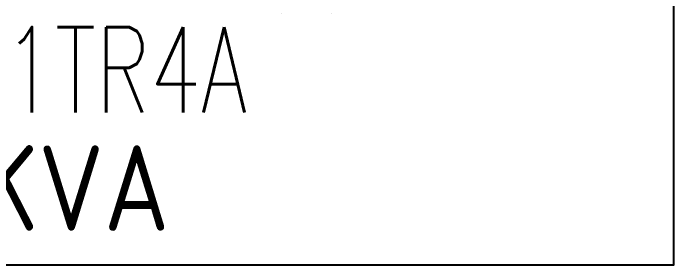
# Model space of a CAD drawing. Extents: x 758840 to 1108724, y -102573 to 143521.
# Drawn here: x 879224 to 880152, y 66133 to 66486 of the extents above; entities that cross this region are included whole.
import ezdxf

# ---------------------------------------------------------------- set-up
doc = ezdxf.new("R2010")
doc.units = 0
doc.header["$LTSCALE"] = 1000
doc.header["$MEASUREMENT"] = 0
for name, color, linetype in [('02电气-设备', 255, 'Continuous'), ('LWIRE', 1, 'Continuous'), ('PDF_0', 7, 'Continuous')]:
    doc.layers.add(name, color=color, linetype=linetype)
doc.styles.get("Standard").update_dxf_attribs({"font": 'gbenor.shx', "bigfont": 'gbcbig.shx'})
doc.styles.add('电气文字', font='txtd.shx', dxfattribs={"width": 0.8, "height": 3.5, "bigfont": 'HZTXT.shx'})

# ---------------------------------------------------------------- blocks, each defined once
blk = doc.blocks.new('2500KVA 变压器')
at = {"lineweight": -3}
blk.add_lwpolyline([(0, 0), (2400, 0), (2400, 1500), (0, 1500)], close=True, dxfattribs=at)
at = {"layer": 'PDF_0', "lineweight": 15}
for points in [[(1849.24, 353.32), (1849.21, 353.33), (1849.17, 353.35), (1849.14, 353.36)], [(1919.35, 353.32), (1919.32, 353.33), (1919.28, 353.35), (1919.25, 353.36)]]:
    blk.add_open_spline(points, degree=3, dxfattribs=at)
blk = doc.blocks.new('BD4-PAL0101-LVPM-07')
at = {"layer": '02电气-设备', "color": 5, "ltscale": 5}
blk.add_blockref('2500KVA 变压器', (1924777.05, 708673.19), dxfattribs=at)
at = {"layer": 'LWIRE', "linetype": 'ByBlock', "lineweight": 15, "style": '电气文字', "width": 0.7}
blk.add_text('1TR4A', height=120, dxfattribs=at).set_placement((1926235.59, 708887.22))
at = {"layer": 'LWIRE', "linetype": 'ByBlock', "lineweight": 15}
blk.add_text('变压器 2500KVA', height=120, dxfattribs=at).set_placement((1925591.31, 708721.1))

msp = doc.modelspace()

# ---------------------------------------------------------------- block references
at = {"layer": '02电气-设备'}
msp.add_blockref('BD4-PAL0101-LVPM-07', (-1047025.03, -642540.59), dxfattribs=at)

doc.saveas('drawing.dxf')
